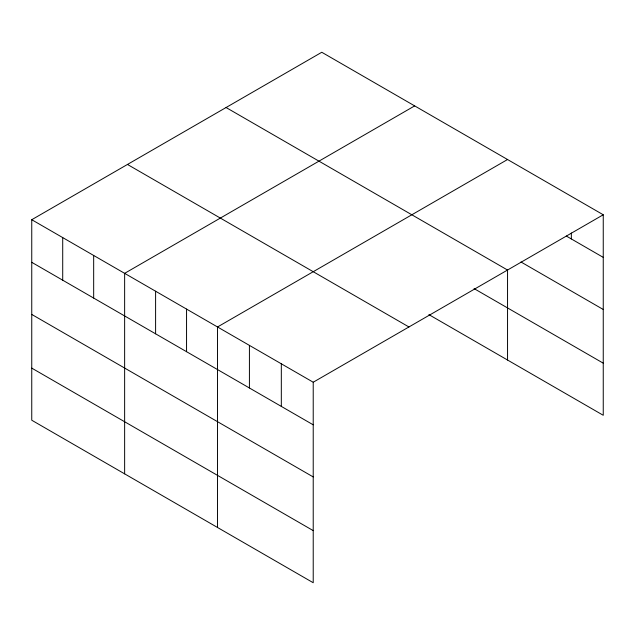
<?xml version="1.0" encoding="UTF-8"?>
<svg xmlns="http://www.w3.org/2000/svg" width="635" height="635" viewBox="0 0 635 635"><rect width="100%" height="100%" fill="white"/><g stroke="black" fill="none" stroke-linecap="round" stroke-linejoin="round"><path stroke-width="0.95" d="M31.75 219.718L313.222 382.222L313.222 582.732L31.75 420.227L31.75 219.718L321.778 52.268L603.25 214.773L603.25 415.282L428.887 314.619M414.663 105.894L124.635 273.344L124.635 473.853M507.548 159.52L217.519 326.969L217.519 527.479M313.222 382.222L603.25 214.773M566.317 236.045L603.25 257.373M520.978 261.985L603.25 309.483M226.068 107.521L507.54 270.034M474.075 288.6L603.25 363.172M127.46 164.457L408.932 326.962M31.75 262.318L313.222 424.823M31.75 314.428L313.222 476.933M31.75 368.117L313.222 530.622M571.349 233.013L571.349 238.958M507.548 269.573L507.548 360.037M281.321 363.799L281.321 406.4M249.42 345.384L249.42 387.985M186.555 309.094L186.555 351.695M155.599 291.219L155.599 333.82M93.67 255.468L93.67 298.069M62.714 237.593L62.714 280.194"/></g></svg>
